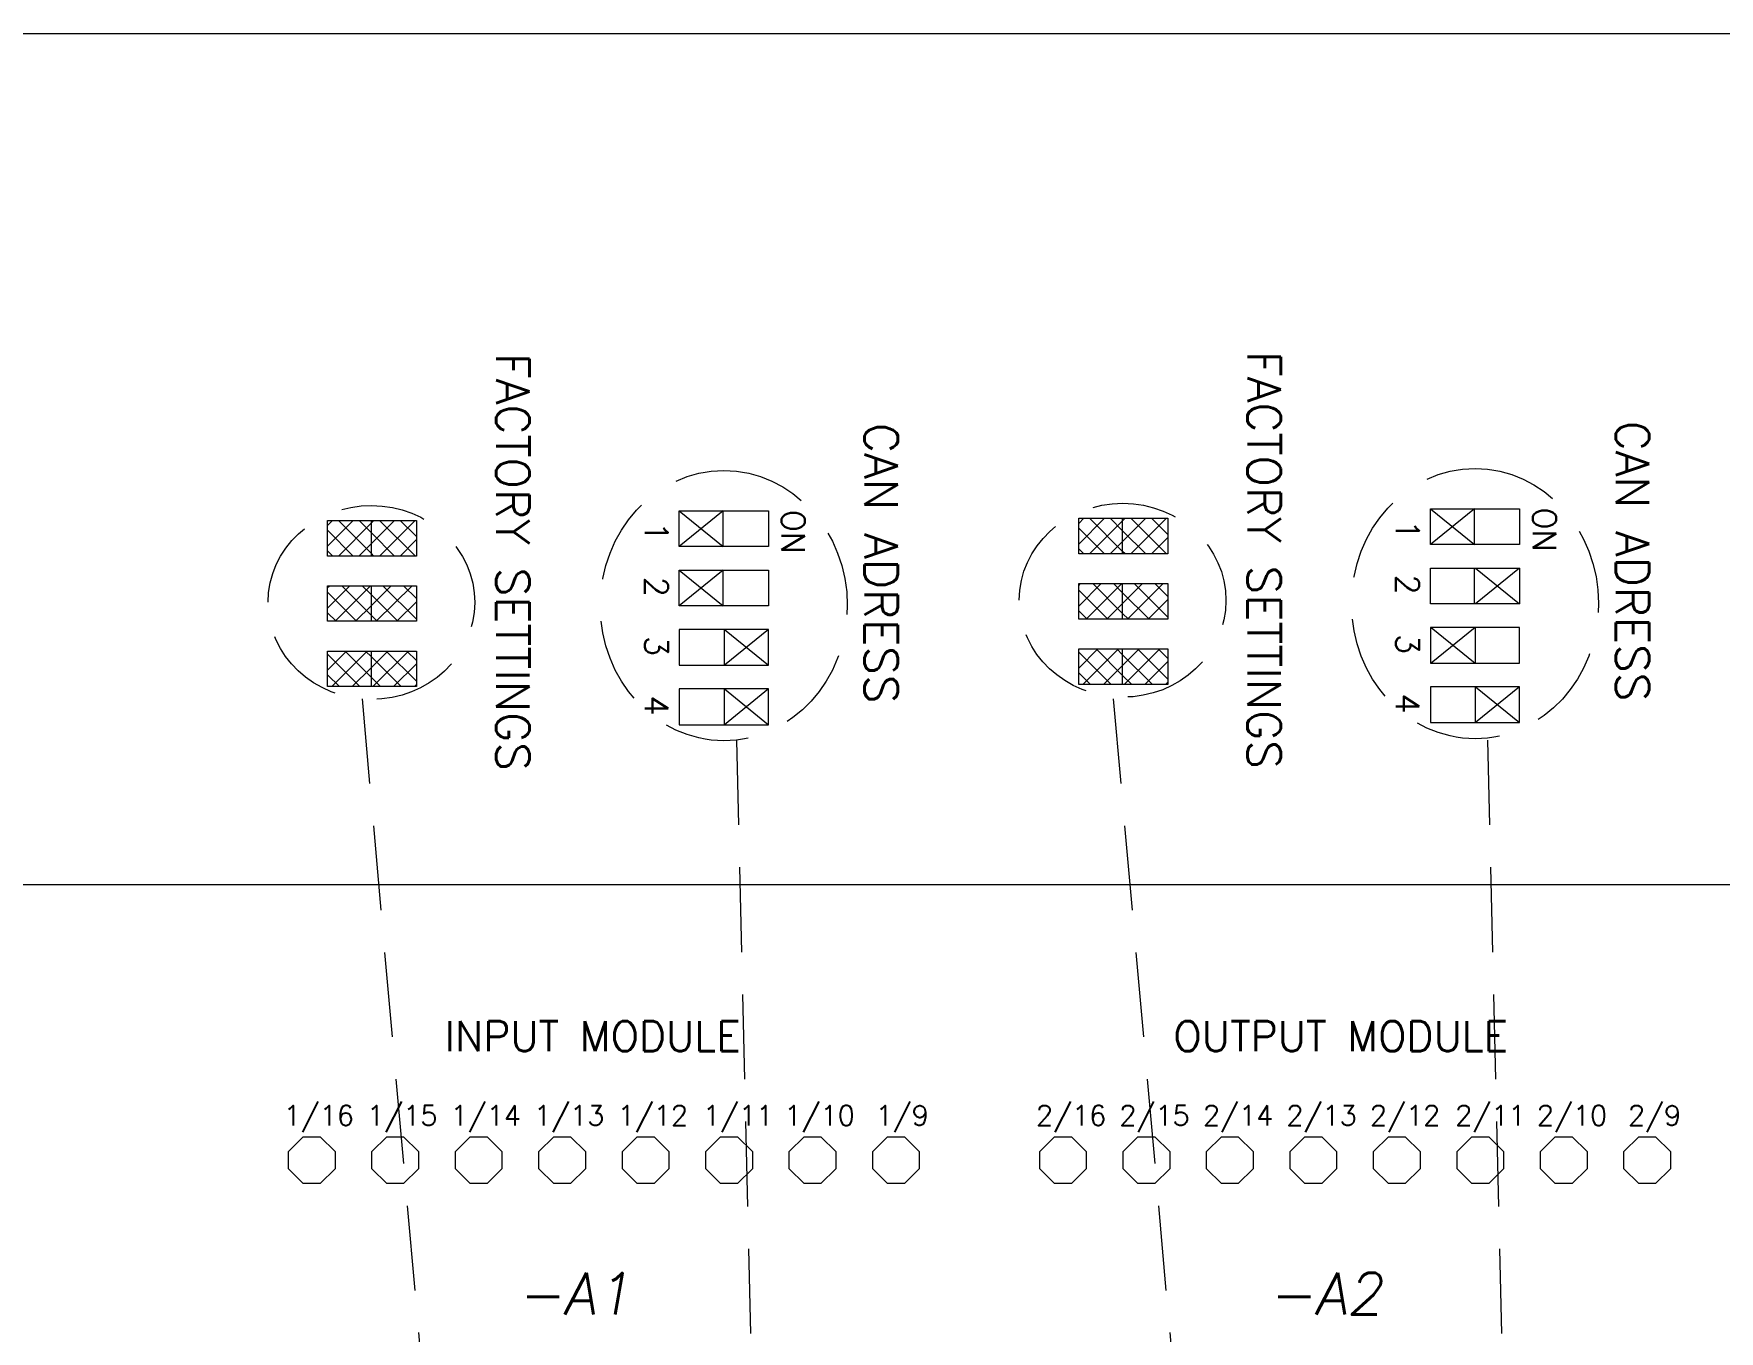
# Model space of a CAD drawing. Extents: x -2993 to 3661, y -4147 to -1441.
# Drawn here: x 3331.5 to 3432.4, y -3479.3 to -3401.6 of the extents above; entities that cross this region are included whole.
import ezdxf
from ezdxf.enums import TextEntityAlignment as Align

# ---------------------------------------------------------------- set-up
doc = ezdxf.new("R2010")
doc.units = 0
doc.header["$LTSCALE"] = 0.1
doc.header["$MEASUREMENT"] = 0
doc.linetypes.add('DASHED', pattern=[19.05, 12.7, -6.35])
doc.layers.get('0').update_dxf_attribs({"linetype": 'CONTINUOUS'})
for name, color, linetype in [('21', 7, 'CONTINUOUS'), ('LAYOUT', 7, 'CONTINUOUS'), ('MONTAGEPLAAT', 230, 'CONTINUOUS'), ('NRS', 1, 'CONTINUOUS')]:
    doc.layers.add(name, color=color, linetype=linetype)
doc.styles.get("Standard").update_dxf_attribs({"font": 'simplex.shx'})

msp = doc.modelspace()

# ---------------------------------------------------------------- linework, layer by layer
at = {"color": 7, "lineweight": 13}
for p, q in [((3370.13, -3430.2), (3372.76, -3432.33)), ((3372.76, -3430.2), (3370.13, -3432.33)), ((3372.76, -3432.33), (3372.76, -3430.2)), ((3415.13, -3430.07), (3417.76, -3432.2)), ((3417.76, -3430.07), (3415.13, -3432.2)), ((3370.13, -3433.75), (3372.76, -3435.89)), ((3372.76, -3433.75), (3370.13, -3435.89)), ((3417.83, -3433.63), (3420.47, -3435.76)), ((3420.47, -3433.63), (3417.83, -3435.76)), ((3372.83, -3437.31), (3375.47, -3439.44)), ((3375.47, -3437.31), (3372.83, -3439.44)), ((3415.17, -3437.18), (3417.8, -3439.32)), ((3417.8, -3437.18), (3415.17, -3439.32)), ((3372.83, -3440.86), (3375.47, -3443)), ((3375.47, -3440.86), (3372.83, -3443)), ((3417.83, -3440.74), (3420.47, -3442.87)), ((3420.47, -3440.74), (3417.83, -3442.87))]:
    msp.add_line(p, q, dxfattribs=at)
msp.add_lwpolyline([(3213.52, -3603.74), (3661.41, -3603.74), (3661.41, -3401.62), (3213.52, -3401.62)], close=True, dxfattribs=at)
at = {"layer": '21', "color": 7, "lineweight": 13}
for p, q in [((3346.72, -3468.57), (3347.61, -3467.68)), ((3347.61, -3467.68), (3348.62, -3467.68)), ((3348.62, -3467.68), (3349.51, -3468.57)), ((3351.72, -3468.57), (3352.61, -3467.68)), ((3352.61, -3467.68), (3353.62, -3467.68)), ((3353.62, -3467.68), (3354.51, -3468.57)), ((3356.72, -3468.57), (3357.61, -3467.68)), ((3357.61, -3467.68), (3358.62, -3467.68)), ((3358.62, -3467.68), (3359.51, -3468.57)), ((3361.72, -3468.57), (3362.61, -3467.68)), ((3362.61, -3467.68), (3363.62, -3467.68)), ((3363.62, -3467.68), (3364.51, -3468.57)), ((3366.72, -3468.57), (3367.61, -3467.68)), ((3367.61, -3467.68), (3368.62, -3467.68)), ((3368.62, -3467.68), (3369.51, -3468.57)), ((3371.72, -3468.57), (3372.61, -3467.68)), ((3372.61, -3467.68), (3373.62, -3467.68)), ((3373.62, -3467.68), (3374.51, -3468.57)), ((3376.72, -3468.57), (3377.61, -3467.68)), ((3377.61, -3467.68), (3378.62, -3467.68)), ((3378.62, -3467.68), (3379.51, -3468.57)), ((3381.72, -3468.57), (3382.61, -3467.68)), ((3382.61, -3467.68), (3383.62, -3467.68)), ((3383.62, -3467.68), (3384.51, -3468.57)), ((3391.72, -3468.57), (3392.61, -3467.68)), ((3392.61, -3467.68), (3393.62, -3467.68)), ((3393.62, -3467.68), (3394.51, -3468.57)), ((3396.72, -3468.57), (3397.61, -3467.68)), ((3397.61, -3467.68), (3398.62, -3467.68)), ((3398.62, -3467.68), (3399.51, -3468.57)), ((3401.72, -3468.57), (3402.61, -3467.68)), ((3402.61, -3467.68), (3403.62, -3467.68)), ((3403.62, -3467.68), (3404.51, -3468.57)), ((3406.72, -3468.57), (3407.61, -3467.68)), ((3407.61, -3467.68), (3408.62, -3467.68)), ((3408.62, -3467.68), (3409.51, -3468.57)), ((3411.72, -3468.57), (3412.61, -3467.68)), ((3412.61, -3467.68), (3413.62, -3467.68)), ((3413.62, -3467.68), (3414.51, -3468.57)), ((3416.72, -3468.57), (3417.61, -3467.68)), ((3417.61, -3467.68), (3418.62, -3467.68)), ((3418.62, -3467.68), (3419.51, -3468.57)), ((3421.72, -3468.57), (3422.61, -3467.68)), ((3422.61, -3467.68), (3423.62, -3467.68)), ((3423.62, -3467.68), (3424.51, -3468.57)), ((3426.72, -3468.57), (3427.61, -3467.68)), ((3427.61, -3467.68), (3428.62, -3467.68)), ((3428.62, -3467.68), (3429.51, -3468.57)), ((3346.72, -3469.59), (3346.72, -3468.57)), ((3349.51, -3468.57), (3349.51, -3469.59)), ((3351.72, -3469.59), (3351.72, -3468.57)), ((3354.51, -3468.57), (3354.51, -3469.59)), ((3356.72, -3469.59), (3356.72, -3468.57)), ((3359.51, -3468.57), (3359.51, -3469.59)), ((3361.72, -3469.59), (3361.72, -3468.57)), ((3364.51, -3468.57), (3364.51, -3469.59)), ((3366.72, -3469.59), (3366.72, -3468.57)), ((3369.51, -3468.57), (3369.51, -3469.59)), ((3371.72, -3469.59), (3371.72, -3468.57)), ((3374.51, -3468.57), (3374.51, -3469.59)), ((3376.72, -3469.59), (3376.72, -3468.57)), ((3379.51, -3468.57), (3379.51, -3469.59)), ((3381.72, -3469.59), (3381.72, -3468.57)), ((3384.51, -3468.57), (3384.51, -3469.59)), ((3391.72, -3469.59), (3391.72, -3468.57)), ((3394.51, -3468.57), (3394.51, -3469.59)), ((3396.72, -3469.59), (3396.72, -3468.57)), ((3399.51, -3468.57), (3399.51, -3469.59)), ((3401.72, -3469.59), (3401.72, -3468.57)), ((3404.51, -3468.57), (3404.51, -3469.59)), ((3406.72, -3469.59), (3406.72, -3468.57)), ((3409.51, -3468.57), (3409.51, -3469.59)), ((3411.72, -3469.59), (3411.72, -3468.57)), ((3414.51, -3468.57), (3414.51, -3469.59)), ((3416.72, -3469.59), (3416.72, -3468.57)), ((3419.51, -3468.57), (3419.51, -3469.59)), ((3421.72, -3469.59), (3421.72, -3468.57)), ((3424.51, -3468.57), (3424.51, -3469.59)), ((3426.72, -3469.59), (3426.72, -3468.57)), ((3429.51, -3468.57), (3429.51, -3469.59)), ((3347.61, -3470.48), (3346.72, -3469.59)), ((3349.51, -3469.59), (3348.62, -3470.48)), ((3352.61, -3470.48), (3351.72, -3469.59)), ((3354.51, -3469.59), (3353.62, -3470.48)), ((3357.61, -3470.48), (3356.72, -3469.59)), ((3359.51, -3469.59), (3358.62, -3470.48)), ((3362.61, -3470.48), (3361.72, -3469.59)), ((3364.51, -3469.59), (3363.62, -3470.48)), ((3367.61, -3470.48), (3366.72, -3469.59)), ((3369.51, -3469.59), (3368.62, -3470.48)), ((3372.61, -3470.48), (3371.72, -3469.59)), ((3374.51, -3469.59), (3373.62, -3470.48)), ((3377.61, -3470.48), (3376.72, -3469.59)), ((3379.51, -3469.59), (3378.62, -3470.48)), ((3382.61, -3470.48), (3381.72, -3469.59)), ((3384.51, -3469.59), (3383.62, -3470.48)), ((3392.61, -3470.48), (3391.72, -3469.59)), ((3394.51, -3469.59), (3393.62, -3470.48)), ((3397.61, -3470.48), (3396.72, -3469.59)), ((3399.51, -3469.59), (3398.62, -3470.48)), ((3402.61, -3470.48), (3401.72, -3469.59)), ((3404.51, -3469.59), (3403.62, -3470.48)), ((3407.61, -3470.48), (3406.72, -3469.59)), ((3409.51, -3469.59), (3408.62, -3470.48)), ((3412.61, -3470.48), (3411.72, -3469.59)), ((3414.51, -3469.59), (3413.62, -3470.48)), ((3417.61, -3470.48), (3416.72, -3469.59)), ((3419.51, -3469.59), (3418.62, -3470.48)), ((3422.61, -3470.48), (3421.72, -3469.59)), ((3424.51, -3469.59), (3423.62, -3470.48)), ((3427.61, -3470.48), (3426.72, -3469.59)), ((3429.51, -3469.59), (3428.62, -3470.48)), ((3348.62, -3470.48), (3347.61, -3470.48)), ((3353.62, -3470.48), (3352.61, -3470.48)), ((3358.62, -3470.48), (3357.61, -3470.48)), ((3363.62, -3470.48), (3362.61, -3470.48)), ((3368.62, -3470.48), (3367.61, -3470.48)), ((3373.62, -3470.48), (3372.61, -3470.48)), ((3378.62, -3470.48), (3377.61, -3470.48)), ((3383.62, -3470.48), (3382.61, -3470.48)), ((3393.62, -3470.48), (3392.61, -3470.48)), ((3398.62, -3470.48), (3397.61, -3470.48)), ((3403.62, -3470.48), (3402.61, -3470.48)), ((3408.62, -3470.48), (3407.61, -3470.48)), ((3413.62, -3470.48), (3412.61, -3470.48)), ((3418.62, -3470.48), (3417.61, -3470.48)), ((3423.62, -3470.48), (3422.61, -3470.48)), ((3428.62, -3470.48), (3427.61, -3470.48))]:
    msp.add_line(p, q, dxfattribs=at)
at = {"layer": 'LAYOUT', "color": 7, "lineweight": 13}
for p, q in [((3349.06, -3431.07), (3349.36, -3430.77)), ((3349.06, -3432.31), (3350.6, -3430.77)), ((3351.69, -3432.75), (3349.71, -3430.77)), ((3349.71, -3432.9), (3351.69, -3430.91)), ((3351.69, -3431.51), (3350.95, -3430.77)), ((3351.69, -3430.91), (3351.84, -3430.77)), ((3351.69, -3432.15), (3353.08, -3430.77)), ((3352.18, -3432.9), (3354.31, -3430.77)), ((3354.32, -3432.9), (3352.18, -3430.77)), ((3354.39, -3431.74), (3353.42, -3430.77)), ((3394.06, -3430.95), (3394.36, -3430.64)), ((3394.06, -3432.18), (3395.6, -3430.64)), ((3396.69, -3432.63), (3394.71, -3430.64)), ((3394.71, -3432.77), (3396.69, -3430.79)), ((3396.69, -3431.39), (3395.95, -3430.64)), ((3396.69, -3430.79), (3396.84, -3430.64)), ((3396.69, -3432.03), (3398.08, -3430.64)), ((3397.18, -3432.77), (3399.31, -3430.64)), ((3399.32, -3432.77), (3397.18, -3430.64)), ((3399.39, -3431.61), (3398.42, -3430.64)), ((3350.6, -3432.9), (3349.06, -3431.36)), ((3353.08, -3432.9), (3351.69, -3431.51)), ((3353.42, -3432.9), (3354.39, -3431.92)), ((3395.6, -3432.77), (3394.06, -3431.23)), ((3395.94, -3432.77), (3396.69, -3432.03)), ((3398.08, -3432.77), (3396.69, -3431.39)), ((3398.42, -3432.77), (3399.39, -3431.8)), ((3349.37, -3432.9), (3349.06, -3432.59)), ((3350.94, -3432.9), (3351.69, -3432.15)), ((3351.84, -3432.9), (3351.69, -3432.75)), ((3394.37, -3432.77), (3394.06, -3432.47)), ((3396.84, -3432.77), (3396.69, -3432.63)), ((3349.06, -3434.78), (3349.17, -3434.68)), ((3349.06, -3436.02), (3350.4, -3434.68)), ((3350.8, -3436.81), (3349.06, -3435.07)), ((3349.51, -3436.81), (3351.64, -3434.68)), ((3351.69, -3436.46), (3349.91, -3434.68)), ((3351.69, -3435.23), (3351.14, -3434.68)), ((3351.69, -3435.86), (3352.88, -3434.68)), ((3351.98, -3436.81), (3354.12, -3434.68)), ((3354.39, -3436.69), (3352.38, -3434.68)), ((3354.39, -3435.45), (3353.62, -3434.68)), ((3394.06, -3434.66), (3394.17, -3434.55)), ((3394.06, -3435.9), (3395.4, -3434.55)), ((3395.8, -3436.69), (3394.06, -3434.94)), ((3394.51, -3436.69), (3396.64, -3434.55)), ((3396.69, -3436.34), (3394.91, -3434.55)), ((3396.69, -3435.1), (3396.14, -3434.55)), ((3396.69, -3435.74), (3397.88, -3434.55)), ((3398.28, -3436.69), (3396.69, -3435.1)), ((3396.98, -3436.69), (3399.12, -3434.55)), ((3399.39, -3436.56), (3397.38, -3434.55)), ((3399.39, -3435.33), (3398.62, -3434.55)), ((3350.74, -3436.81), (3351.69, -3435.86)), ((3353.28, -3436.81), (3351.69, -3435.23)), ((3353.22, -3436.81), (3354.39, -3435.64)), ((3395.74, -3436.69), (3396.69, -3435.74)), ((3398.22, -3436.69), (3399.39, -3435.51)), ((3349.57, -3436.81), (3349.06, -3436.31)), ((3352.04, -3436.81), (3351.69, -3436.46)), ((3394.57, -3436.69), (3394.06, -3436.18)), ((3397.04, -3436.69), (3396.69, -3436.34)), ((3349.06, -3439.73), (3350.2, -3438.59)), ((3351, -3440.72), (3349.06, -3438.78)), ((3349.31, -3440.72), (3351.44, -3438.59)), ((3351.69, -3440.18), (3350.11, -3438.59)), ((3351.69, -3438.94), (3351.34, -3438.59)), ((3351.69, -3439.58), (3352.68, -3438.59)), ((3353.48, -3440.72), (3351.69, -3438.94)), ((3351.78, -3440.72), (3353.92, -3438.59)), ((3354.39, -3440.4), (3352.58, -3438.59)), ((3354.39, -3439.16), (3353.82, -3438.59)), ((3394.06, -3439.61), (3395.2, -3438.46)), ((3396, -3440.6), (3394.06, -3438.65)), ((3394.31, -3440.6), (3396.44, -3438.46)), ((3396.69, -3440.05), (3395.11, -3438.46)), ((3396.69, -3438.81), (3396.34, -3438.46)), ((3396.69, -3439.45), (3397.68, -3438.46)), ((3398.48, -3440.6), (3396.69, -3438.81)), ((3396.78, -3440.6), (3398.92, -3438.46)), ((3399.39, -3440.28), (3397.58, -3438.46)), ((3399.39, -3439.04), (3398.82, -3438.46)), ((3349.77, -3440.72), (3349.06, -3440.02)), ((3350.54, -3440.72), (3351.69, -3439.58)), ((3353.02, -3440.72), (3354.39, -3439.35)), ((3394.77, -3440.6), (3394.06, -3439.89)), ((3395.54, -3440.6), (3396.69, -3439.45)), ((3397.24, -3440.6), (3396.69, -3440.05)), ((3398.02, -3440.6), (3399.39, -3439.22)), ((3352.24, -3440.72), (3351.69, -3440.18)), ((3354.26, -3440.72), (3354.39, -3440.59)), ((3399.26, -3440.6), (3399.39, -3440.46))]:
    msp.add_line(p, q, dxfattribs=at)
at = {"layer": 'LAYOUT', "color": 7, "linetype": 'Continuous', "lineweight": 13}
for p, q in [((3349.06, -3430.77), (3354.39, -3430.77)), ((3349.06, -3432.9), (3349.06, -3430.77)), ((3351.69, -3432.9), (3351.69, -3430.77)), ((3354.39, -3430.77), (3354.39, -3432.9)), ((3370.13, -3430.2), (3375.47, -3430.2)), ((3370.13, -3432.33), (3370.13, -3430.2)), ((3372.76, -3432.33), (3372.76, -3430.2)), ((3375.47, -3430.2), (3375.47, -3432.33)), ((3394.06, -3430.64), (3399.39, -3430.64)), ((3394.06, -3432.77), (3394.06, -3430.64)), ((3396.69, -3432.77), (3396.69, -3430.64)), ((3399.39, -3430.64), (3399.39, -3432.77)), ((3415.13, -3430.07), (3420.47, -3430.07)), ((3415.13, -3432.2), (3415.13, -3430.07)), ((3417.76, -3432.2), (3417.76, -3430.07)), ((3420.47, -3430.07), (3420.47, -3432.2)), ((3354.39, -3432.9), (3349.06, -3432.9)), ((3375.47, -3432.33), (3370.13, -3432.33)), ((3399.39, -3432.77), (3394.06, -3432.77)), ((3420.47, -3432.2), (3415.13, -3432.2)), ((3370.13, -3435.89), (3370.13, -3433.75)), ((3370.13, -3433.75), (3375.47, -3433.75)), ((3372.76, -3435.89), (3372.76, -3433.75)), ((3375.47, -3433.75), (3375.47, -3435.89)), ((3415.13, -3435.76), (3415.13, -3433.63)), ((3415.13, -3433.63), (3420.47, -3433.63)), ((3417.76, -3435.76), (3417.76, -3433.63)), ((3420.47, -3433.63), (3420.47, -3435.76)), ((3349.06, -3436.81), (3349.06, -3434.68)), ((3349.06, -3434.68), (3354.39, -3434.68)), ((3351.69, -3436.81), (3351.69, -3434.68)), ((3354.39, -3434.68), (3354.39, -3436.81)), ((3394.06, -3436.69), (3394.06, -3434.55)), ((3394.06, -3434.55), (3399.39, -3434.55)), ((3396.69, -3436.69), (3396.69, -3434.55)), ((3399.39, -3434.55), (3399.39, -3436.69)), ((3375.47, -3435.89), (3370.13, -3435.89)), ((3420.47, -3435.76), (3415.13, -3435.76)), ((3354.39, -3436.81), (3349.06, -3436.81)), ((3399.39, -3436.69), (3394.06, -3436.69)), ((3375.47, -3437.31), (3370.13, -3437.31)), ((3370.13, -3437.31), (3370.13, -3439.44)), ((3372.83, -3439.44), (3372.83, -3437.31)), ((3375.47, -3439.44), (3375.47, -3437.31)), ((3420.47, -3437.18), (3415.13, -3437.18)), ((3415.13, -3437.18), (3415.13, -3439.32)), ((3417.83, -3439.32), (3417.83, -3437.18)), ((3420.47, -3439.32), (3420.47, -3437.18)), ((3349.06, -3438.59), (3354.39, -3438.59)), ((3349.06, -3440.72), (3349.06, -3438.59)), ((3351.69, -3440.72), (3351.69, -3438.59)), ((3354.39, -3438.59), (3354.39, -3440.72)), ((3394.06, -3438.46), (3399.39, -3438.46)), ((3394.06, -3440.6), (3394.06, -3438.46)), ((3396.69, -3440.6), (3396.69, -3438.46)), ((3399.39, -3438.46), (3399.39, -3440.6)), ((3370.13, -3439.44), (3375.47, -3439.44)), ((3415.13, -3439.32), (3420.47, -3439.32)), ((3354.39, -3440.72), (3349.06, -3440.72)), ((3375.47, -3440.86), (3370.13, -3440.86)), ((3370.13, -3440.86), (3370.13, -3443)), ((3372.83, -3443), (3372.83, -3440.86)), ((3375.47, -3443), (3375.47, -3440.86)), ((3399.39, -3440.6), (3394.06, -3440.6)), ((3415.13, -3440.74), (3415.13, -3442.87)), ((3420.47, -3440.74), (3415.13, -3440.74)), ((3417.83, -3442.87), (3417.83, -3440.74)), ((3420.47, -3442.87), (3420.47, -3440.74)), ((3370.13, -3443), (3375.47, -3443)), ((3415.13, -3442.87), (3420.47, -3442.87))]:
    msp.add_line(p, q, dxfattribs=at)
at = {"layer": 'LAYOUT', "color": 7, "linetype": 'DASHED', "lineweight": 13, "ltscale": 4}
for p, q in [((3351.13, -3441.46), (3357.3, -3510.72)), ((3396.13, -3441.46), (3402.3, -3510.72)), ((3373.55, -3443.92), (3374.84, -3498.65)), ((3418.55, -3443.92), (3419.84, -3498.65))]:
    msp.add_line(p, q, dxfattribs=at)
for centre, major_axis, ratio in [((3372.8, -3435.87), (0, 8.09), 0.914373), ((3417.8, -3435.75), (0, 8.09), 0.914373), ((3351.69, -3435.68), (-6.19, 0.01), 0.938062), ((3396.69, -3435.55), (-6.19, 0.01), 0.938062)]:
    msp.add_ellipse(centre, major_axis=major_axis, ratio=ratio, dxfattribs=at)
at = {"layer": 'MONTAGEPLAAT', "color": 7, "lineweight": 13}
msp.add_line((3245.11, -3452.58), (3636.11, -3452.58), dxfattribs=at)

# ---------------------------------------------------------------- texts
at = {"layer": '21', "color": 7, "lineweight": 13}
for s, height, p in [('INPUT MODULE', 1.8, (3356.07, -3462.55)), ('OUTPUT MODULE', 1.8, (3399.73, -3462.55)), ('1/16', 1.2, (3346.43, -3467)), ('1/15', 1.2, (3351.43, -3467)), ('1/14', 1.2, (3356.43, -3467)), ('1/13', 1.2, (3361.43, -3467)), ('1/12', 1.2, (3366.44, -3467)), ('1/11', 1.2, (3371.55, -3467)), ('1/10', 1.2, (3376.43, -3467)), ('1/9', 1.2, (3381.89, -3467)), ('2/16', 1.2, (3391.5, -3467)), ('2/15', 1.2, (3396.49, -3467)), ('2/14', 1.2, (3401.5, -3467)), ('2/13', 1.2, (3406.5, -3467)), ('2/12', 1.2, (3411.5, -3467)), ('2/11', 1.2, (3416.61, -3467)), ('2/10', 1.2, (3421.5, -3467)), ('2/9', 1.2, (3426.96, -3467))]:
    msp.add_text(s, height=height, dxfattribs=at).set_placement(p)
at = {"layer": 'LAYOUT', "color": 7, "lineweight": 13}
for s, p in [('FACTORY SETTINGS', (3404.16, -3420.62)), ('FACTORY SETTINGS', (3359.16, -3420.74)), ('CAN ADRESS', (3381.23, -3424.93)), ('CAN ADRESS', (3426.23, -3424.8))]:
    msp.add_text(s, height=2, rotation=270, dxfattribs=at).set_placement(p)
at = {"layer": 'LAYOUT', "color": 7, "linetype": 'Continuous', "lineweight": 13}
for s, p in [('ON', (3376.26, -3430.13)), ('ON', (3421.26, -3430)), ('1', (3368.06, -3430.85)), ('1', (3413.06, -3430.73)), ('2', (3368.06, -3434.14)), ('2', (3413.06, -3434.01)), ('3', (3368.06, -3437.7)), ('3', (3413.06, -3437.57)), ('4', (3368.06, -3441.25)), ('4', (3413.06, -3441.13))]:
    msp.add_text(s, height=1.4, rotation=270, dxfattribs=at).set_placement(p)
at = {"layer": 'NRS', "color": 7, "lineweight": 13, "oblique": 10}
for s, p in [('-A1', (3363.82, -3478.33)), ('-A2', (3408.82, -3478.33))]:
    msp.add_text(s, height=2.5, dxfattribs=at).set_placement(p, align=Align.CENTER)

doc.saveas('drawing.dxf')
